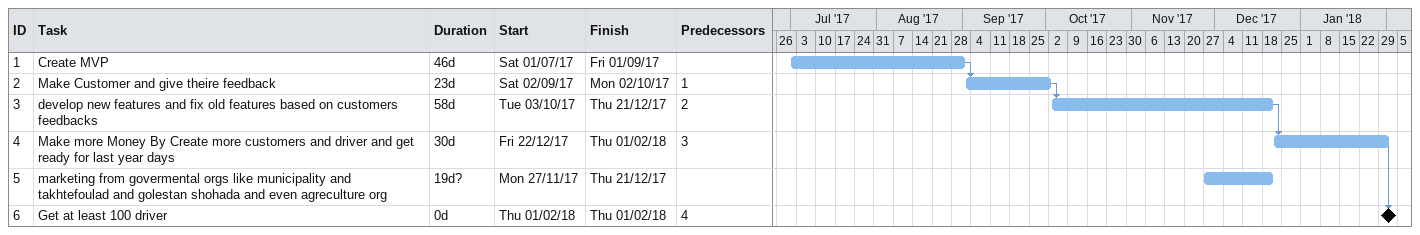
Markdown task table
| ID | Task | Duration | Start | Finish | Predecessors |
|---|---|---|---|---|---|
| 1 | Create MVP | 46d | 2017-07-01 | 2017-09-01 |  |
| 2 | Make Customer and give theire feedback | 23d | 2017-09-02 | 2017-10-02 | 1 |
| 3 | develop new features and fix old features based on customers feedbacks | 58d | 2017-10-03 | 2017-12-21 | 2 |
| 4 | Make more Money By Create more customers and driver and get ready for last year days | 30d | 2017-12-22 | 2018-02-01 | 3 |
| 5 | marketing from govermental orgs like municipality and takhtefoulad and golestan shohada and even agreculture org | 19d? | 2017-11-27 | 2017-12-21 |  |
| 6 | Get at least 100 driver | 0d | 2018-02-01 | 2018-02-01 | 4 |
